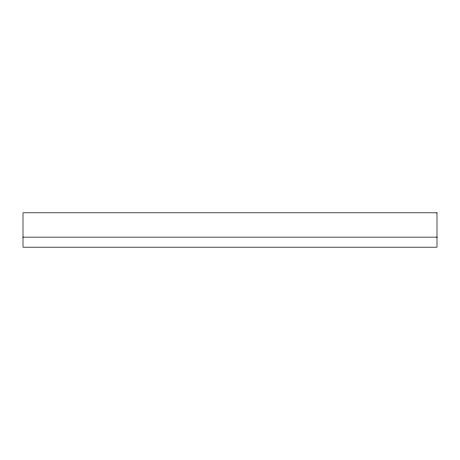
<?xml version="1.0" encoding="UTF-8"?>
<svg xmlns="http://www.w3.org/2000/svg" width="460" height="460" viewBox="0 0 460 460"><rect width="100%" height="100%" fill="white"/><g stroke="black" fill="none" stroke-linecap="round" stroke-linejoin="round"><path stroke-width="0.69" d="M23 237.141L437 237.141M437 212.808L23 212.808L23 247.192L437 247.192L437 212.808"/></g></svg>
